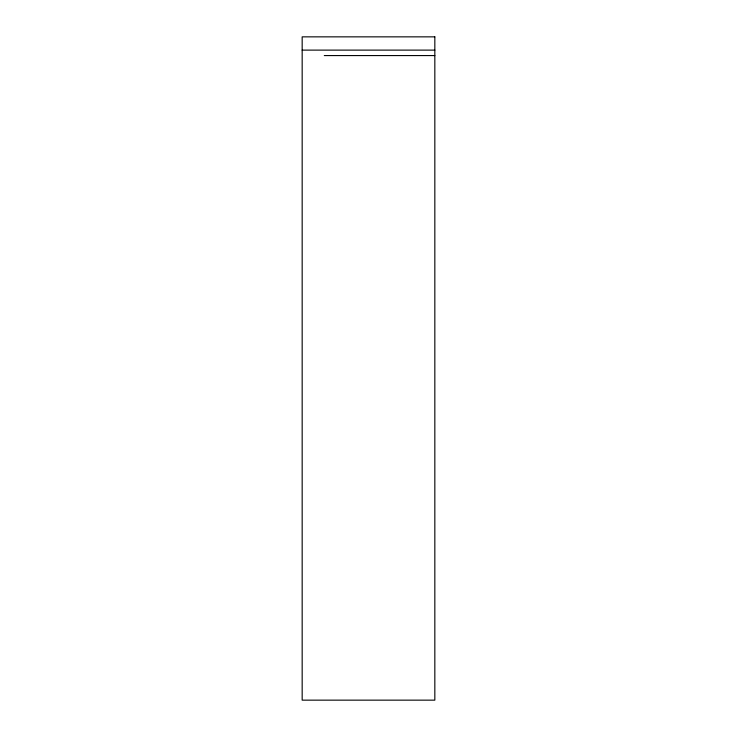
<?xml version="1.0" encoding="UTF-8"?>
<svg xmlns="http://www.w3.org/2000/svg" width="737" height="737" viewBox="0 0 737 737"><rect width="100%" height="100%" fill="white"/><g stroke="black" fill="none" stroke-linecap="round" stroke-linejoin="round"><path stroke-width="1.11" d="M302.17 50.116L434.83 50.116M324.28 55.57L434.83 55.57M434.83 36.85L302.17 36.85L302.17 700.15L434.83 700.15L434.83 36.85"/></g></svg>
